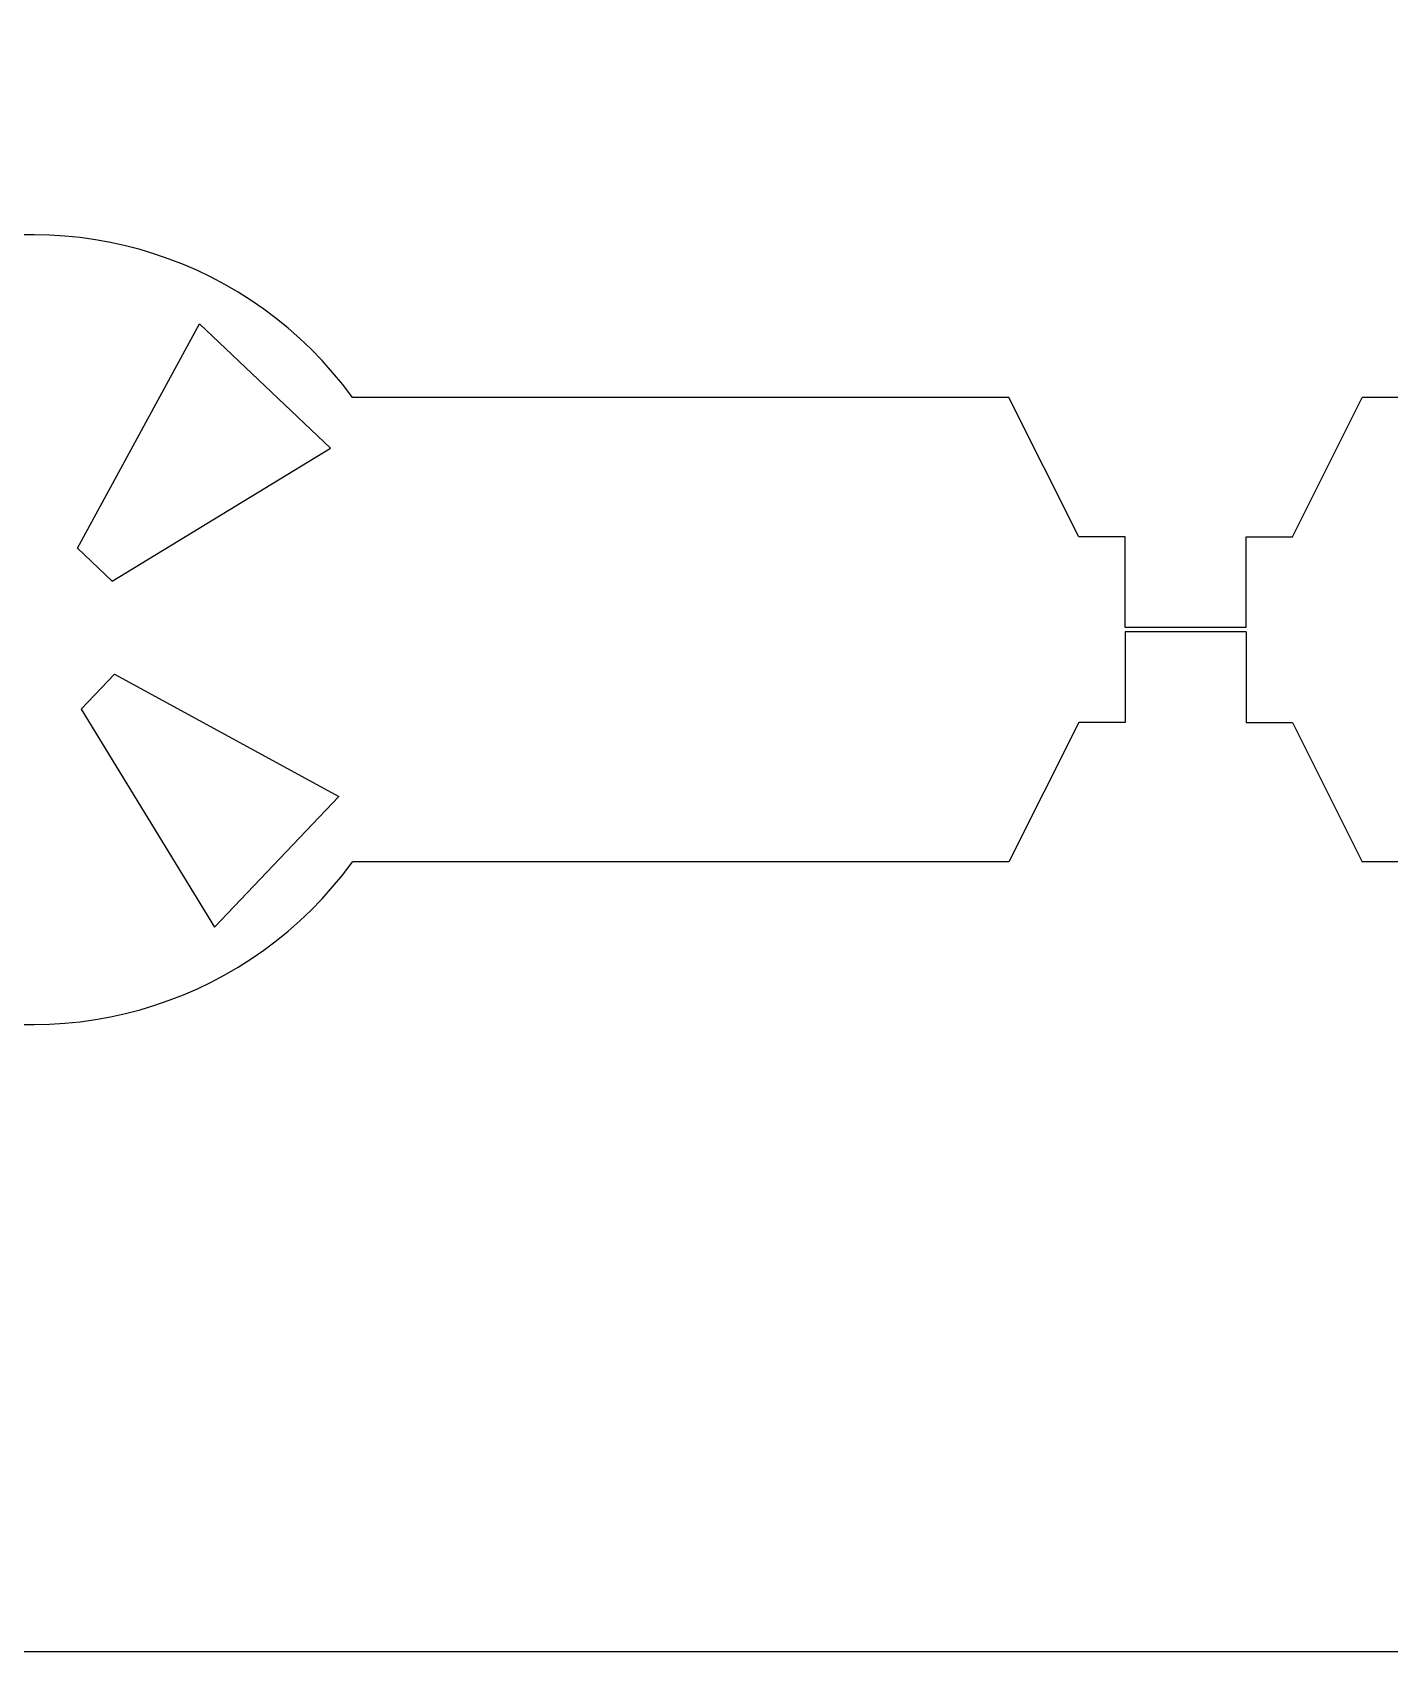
# Model space of a CAD drawing. Header units: inches. Extents: x -271009 to 5700, y -37000 to 38138.
# Drawn here: x -145026 to -142064, y 8628 to 12215 of the extents above; entities that cross this region are included whole.
import ezdxf

# ---------------------------------------------------------------- set-up
doc = ezdxf.new("R2010")
doc.units = ezdxf.units.IN
doc.header["$MEASUREMENT"] = 0

msp = doc.modelspace()

# ---------------------------------------------------------------- linework, layer by layer
for p, q in [((-144928.8, 11089.5), (-144661.7, 11579.7)), ((-144376.3, 11308.1), (-144661.7, 11579.7)), ((-142894.5, 11418.7), (-144328.3, 11418.7)), ((-142742.2, 11114.3), (-142894.5, 11418.7)), ((-142275.3, 11114.3), (-142123.1, 11418.7)), ((-139166.7, 11418.7), (-142123.1, 11418.7)), ((-144852.7, 11017.1), (-144376.3, 11308.1)), ((-144852.7, 11017.1), (-144928.8, 11089.5)), ((-142640.7, 11114.3), (-142742.2, 11114.3)), ((-142640.7, 10915.9), (-142640.7, 11114.3)), ((-142376.8, 10915.9), (-142376.8, 11114.3)), ((-142376.8, 11114.3), (-142275.3, 11114.3)), ((-142376.8, 10915.9), (-142640.7, 10915.9)), ((-142376.8, 10906.6), (-142640.7, 10906.6)), ((-142640.7, 10906.6), (-142640.7, 10708.3)), ((-142376.8, 10906.6), (-142376.8, 10708.3)), ((-144847.7, 10814.1), (-144920.1, 10738)), ((-144847.7, 10814.1), (-144357.5, 10547)), ((-144920.1, 10738), (-144629.1, 10261.6)), ((-142742.2, 10708.3), (-142894.5, 10403.8)), ((-142640.7, 10708.3), (-142742.2, 10708.3)), ((-142376.8, 10708.3), (-142275.3, 10708.3)), ((-142275.3, 10708.3), (-142123.1, 10403.8)), ((-144357.5, 10547), (-144629.1, 10261.6)), ((-142894.5, 10403.8), (-144328.3, 10403.8)), ((-139166.7, 10403.8), (-142123.1, 10403.8))]:
    msp.add_line(p, q)
msp.add_lwpolyline([(-137000, 35000, 6), (-113000, 35000)], format="xyb", close=True)
msp.add_lwpolyline([(-147279.3, 17204.3), (-136215.8, 17204.3), (-136215.8, 8678.3), (-147279.3, 8678.3)], close=True)
msp.add_arc((-145025.9, 10911.3), 862.7, 36.0319, 323.9681)

doc.saveas('drawing.dxf')
